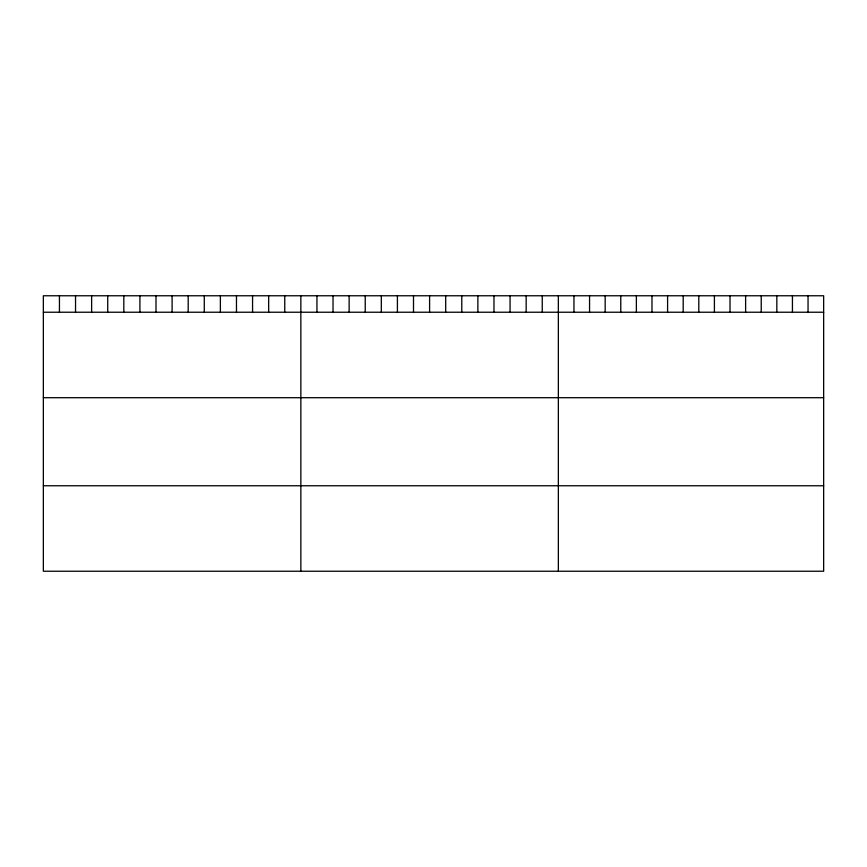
<?xml version="1.0" encoding="UTF-8"?>
<svg xmlns="http://www.w3.org/2000/svg" width="867" height="867" viewBox="0 0 867 867"><rect width="100%" height="100%" fill="white"/><g stroke="black" fill="none" stroke-linecap="round" stroke-linejoin="round"><path stroke-width="1.3" d="M823.65 312.228L823.65 571.234L43.35 571.234L43.35 295.766L823.65 295.766L823.65 312.228L43.35 312.228M43.35 397.704L823.65 397.704M43.35 485.758L823.65 485.758M808.044 295.766L808.044 312.228M792.438 295.766L792.438 312.228M776.832 295.766L776.832 312.228M761.226 295.766L761.226 312.228M745.62 295.766L745.62 312.228M730.014 295.766L730.014 312.228M714.408 295.766L714.408 312.228M698.802 295.766L698.802 312.228M683.196 295.766L683.196 312.228M667.59 295.766L667.59 312.228M651.984 295.766L651.984 312.228M636.378 295.766L636.378 312.228M620.772 295.766L620.772 312.228M605.166 295.766L605.166 312.228M589.56 295.766L589.56 312.228M573.954 295.766L573.954 312.228M558.348 295.766L558.348 571.234M542.254 295.766L542.254 312.228M526.161 295.766L526.161 312.228M510.067 295.766L510.067 312.228M493.973 295.766L493.973 312.228M477.88 295.766L477.88 312.228M461.786 295.766L461.786 312.228M445.692 295.766L445.692 312.228M429.598 295.766L429.598 312.228M413.505 295.766L413.505 312.228M397.411 295.766L397.411 312.228M381.317 295.766L381.317 312.228M365.224 295.766L365.224 312.228M349.13 295.766L349.13 312.228M333.036 295.766L333.036 312.228M316.943 295.766L316.943 312.228M300.849 295.766L300.849 571.234M284.755 295.766L284.755 312.228M268.662 295.766L268.662 312.228M252.568 295.766L252.568 312.228M236.474 295.766L236.474 312.228M220.381 295.766L220.381 312.228M204.287 295.766L204.287 312.228M188.193 295.766L188.193 312.228M172.1 295.766L172.1 312.228M156.006 295.766L156.006 312.228M139.912 295.766L139.912 312.228M123.818 295.766L123.818 312.228M107.725 295.766L107.725 312.228M91.631 295.766L91.631 312.228M75.537 295.766L75.537 312.228M59.444 295.766L59.444 312.228"/></g></svg>
